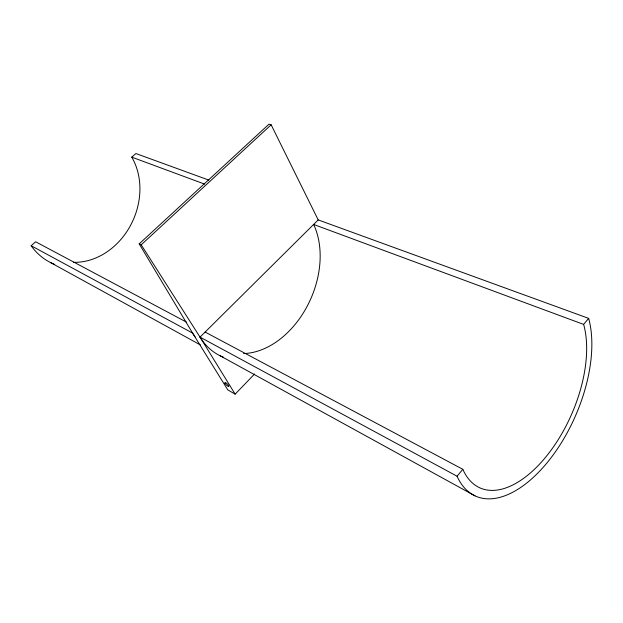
<?xml version="1.0" encoding="UTF-8"?>
<svg xmlns="http://www.w3.org/2000/svg" width="623" height="623" viewBox="0 0 623 623"><rect width="100%" height="100%" fill="white"/><g stroke="black" fill="none" stroke-linecap="round" stroke-linejoin="round"><path stroke-width="0.93" d="M139.194 243.873L141.203 244.816L200.03 337.121L457.056 476.221L462.827 469.306A103.675 54.061 -66.2 0 0 545.032 457.928A103.675 54.061 -66.2 0 0 583.626 324.396L588.649 318.369L318.205 219.911L271.137 124.802L268.965 124.187L139.194 243.873L192.585 333.087L227.784 389.873L235.144 394.157L254.55 374.034M235.144 394.157L200.03 337.121L318.205 219.911M141.203 244.816L271.137 124.802M54.723 264.425A72.385 60.345 -65.8 0 1 31.15 245.719L35.628 241.779L186.518 322.146M73.382 262.322A66.451 55.392 -65.8 0 0 130.043 226.32A66.451 55.392 -65.8 0 0 131.764 157.136L135.869 153.531L208.907 180.125M131.764 157.136L204.609 184.104M583.626 324.396L313.626 224.451A81.309 57.643 -66 0 1 306.672 307.186A81.309 57.643 -66 0 1 243.546 353.56M205.131 332.059L462.827 469.306M31.15 245.719L192.585 333.087A87.866 62.783 -66 0 0 195.131 336.848M50.595 262.594L200.606 345.041M219.974 355.686L475.006 495.861M223.423 357.205A88.583 62.806 -66 0 1 200.03 337.121M588.649 318.369A112.965 58.928 -66.2 0 1 546.511 463.465A112.965 58.928 -66.2 0 1 457.056 476.221M225.098 383.527A2.765 0.701 44.6 0 0 228.618 386.525A2.765 0.701 44.6 0 0 226.756 383.511A2.765 0.701 44.6 0 0 225.098 383.527"/></g></svg>
